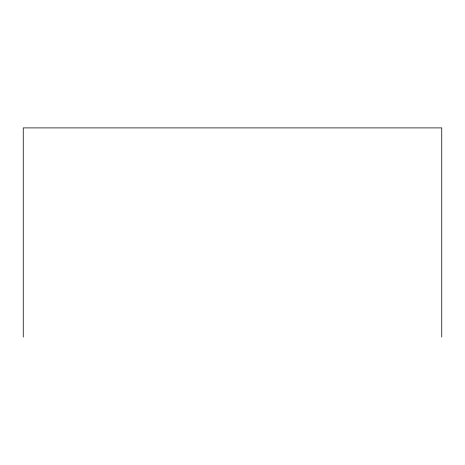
<?xml version="1.0" encoding="UTF-8"?>
<svg xmlns="http://www.w3.org/2000/svg" width="465" height="465" viewBox="0 0 465 465"><rect width="100%" height="100%" fill="white"/><g stroke="black" fill="none" stroke-linecap="round" stroke-linejoin="round"><path stroke-width="0.7" d="M441.75 337.102L441.75 127.898L23.25 127.898L23.25 337.102"/></g></svg>
